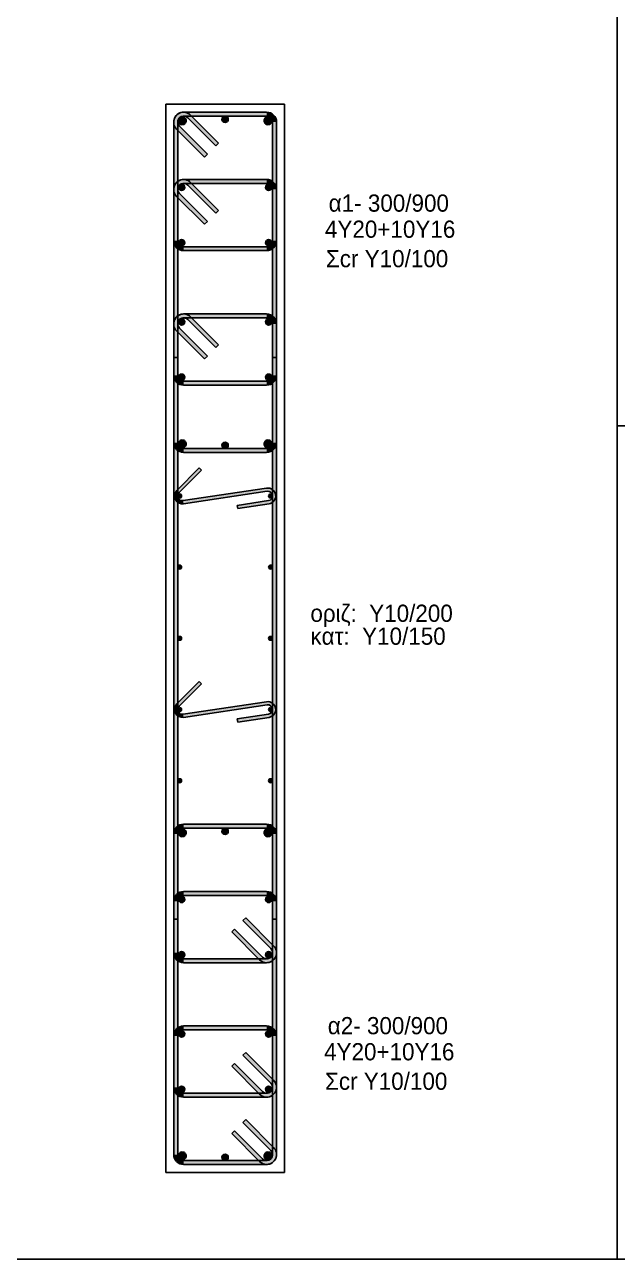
# Model space of a CAD drawing. Header units: millimetres. Extents: x -2171 to 1563, y -1758 to -1505.
# Drawn here: x 575.83 to 583.32, y -1615.62 to -1600.01 of the extents above; entities that cross this region are included whole.
import ezdxf

# ---------------------------------------------------------------- set-up
doc = ezdxf.new("R2010")
doc.units = ezdxf.units.MM
for name, color, linetype in [('Col_Det', 7, 'Continuous'), ('Col_Det_Fill', 7, 'Continuous'), ('Geo_Col_Pro_1', 7, 'Continuous')]:
    doc.layers.add(name, color=color, linetype=linetype)
doc.styles.add('S1Arl22_b_934_161', font='arial.ttf', dxfattribs={"width": 0.933629, "height": 0.002175})

msp = doc.modelspace()

# ---------------------------------------------------------------- hatches: boundary and pattern name
at = {"layer": 'Col_Det_Fill'}
for color, points in [(252, [(577.894, -1601.1921), (577.9293, -1601.1568, 0.6681786), (577.7159, -1601.2451), (577.7659, -1601.2451, -0.6681786)]), (252, [(577.8409, -1601.1701), (577.8409, -1601.1201, 0.6681786), (577.7525, -1601.3335), (577.7879, -1601.2982, -0.6681786)]), (252, [(577.7659, -1601.2451), (577.7159, -1601.2451), (577.7159, -1605.2951), (577.7659, -1605.2951)]), (12, [(577.8232, -1601.1775, 0.4142136), (577.7732, -1601.2275, 0.4142136), (577.8232, -1601.2775, 0.4142136), (577.8732, -1601.2275, 0.4142136)]), (252, [(578.8909, -1601.1701), (578.8909, -1601.1201), (577.8409, -1601.1201), (577.8409, -1601.1701)]), (252, [(578.2475, -1601.5457), (578.2829, -1601.5103), (577.9293, -1601.1568), (577.894, -1601.1921)]), (12, [(578.3659, -1601.1701, 0.4142136), (578.3259, -1601.2101, 0.4142136), (578.3659, -1601.2501, 0.4142136), (578.4059, -1601.2101, 0.4142136)]), (12, [(578.9086, -1601.1775, 0.4142136), (578.8586, -1601.2275, 0.4142136), (578.9086, -1601.2775, 0.4142136), (578.9586, -1601.2275, 0.4142136)]), (252, [(578.9659, -1601.2451), (579.0159, -1601.2451, 0.4142136), (578.8909, -1601.1201), (578.8909, -1601.1701, -0.4142136)]), (252, [(578.9659, -1605.2951), (579.0159, -1605.2951), (579.0159, -1601.2451), (578.9659, -1601.2451)]), (252, [(577.7879, -1601.2982), (577.7525, -1601.3335), (578.1061, -1601.6871), (578.1414, -1601.6517)]), (252, [(577.894, -1602.0421), (577.9293, -1602.0068, 0.6681786), (577.7159, -1602.0951), (577.7659, -1602.0951, -0.6681786)]), (252, [(577.8409, -1602.0201), (577.8409, -1601.9701, 0.6681786), (577.7525, -1602.1835), (577.7879, -1602.1482, -0.6681786)]), (56, [(577.8162, -1602.0304, 0.4142136), (577.7762, -1602.0704, 0.4142136), (577.8162, -1602.1104, 0.4142136), (577.8562, -1602.0704, 0.4142136)]), (252, [(578.8909, -1602.0201), (578.8909, -1601.9701), (577.8409, -1601.9701), (577.8409, -1602.0201)]), (252, [(578.2475, -1602.3957), (578.2829, -1602.3603), (577.9293, -1602.0068), (577.894, -1602.0421)]), (56, [(578.9157, -1602.0304, 0.4142136), (578.8757, -1602.0704, 0.4142136), (578.9157, -1602.1104, 0.4142136), (578.9557, -1602.0704, 0.4142136)]), (252, [(578.9659, -1602.0951), (579.0159, -1602.0951, 0.4142136), (578.8909, -1601.9701), (578.8909, -1602.0201, -0.4142136)]), (252, [(577.7659, -1602.0951), (577.7159, -1602.0951), (577.7159, -1602.7451), (577.7659, -1602.7451)]), (252, [(577.7879, -1602.1482), (577.7525, -1602.1835), (578.1061, -1602.5371), (578.1414, -1602.5017)]), (252, [(578.9659, -1602.7451), (579.0159, -1602.7451), (579.0159, -1602.0951), (578.9659, -1602.0951)]), (252, [(577.7659, -1602.7451), (577.7159, -1602.7451, 0.4142136), (577.8409, -1602.8701), (577.8409, -1602.8201, -0.4142136)]), (56, [(577.8162, -1602.7299, 0.4142136), (577.7762, -1602.7699, 0.4142136), (577.8162, -1602.8099, 0.4142136), (577.8562, -1602.7699, 0.4142136)]), (252, [(577.8409, -1602.8201), (577.8409, -1602.8701), (578.8909, -1602.8701), (578.8909, -1602.8201)]), (56, [(578.9157, -1602.7299, 0.4142136), (578.8757, -1602.7699, 0.4142136), (578.9157, -1602.8099, 0.4142136), (578.9557, -1602.7699, 0.4142136)]), (252, [(578.8909, -1602.8201), (578.8909, -1602.8701, 0.4142136), (579.0159, -1602.7451), (578.9659, -1602.7451, -0.4142136)]), (252, [(577.894, -1603.7421), (577.9293, -1603.7068, 0.6681786), (577.7159, -1603.7951), (577.7659, -1603.7951, -0.6681786)]), (252, [(577.8409, -1603.7201), (577.8409, -1603.6701, 0.6681786), (577.7525, -1603.8835), (577.7879, -1603.8482, -0.6681786)]), (56, [(577.8162, -1603.7304, 0.4142136), (577.7762, -1603.7704, 0.4142136), (577.8162, -1603.8104, 0.4142136), (577.8562, -1603.7704, 0.4142136)]), (252, [(578.8909, -1603.7201), (578.8909, -1603.6701), (577.8409, -1603.6701), (577.8409, -1603.7201)]), (252, [(578.2475, -1604.0957), (578.2829, -1604.0603), (577.9293, -1603.7068), (577.894, -1603.7421)]), (56, [(578.9157, -1603.7304, 0.4142136), (578.8757, -1603.7704, 0.4142136), (578.9157, -1603.8104, 0.4142136), (578.9557, -1603.7704, 0.4142136)]), (252, [(578.9659, -1603.7951), (579.0159, -1603.7951, 0.4142136), (578.8909, -1603.6701), (578.8909, -1603.7201, -0.4142136)]), (252, [(577.7659, -1603.7951), (577.7159, -1603.7951), (577.7159, -1604.4451), (577.7659, -1604.4451)]), (252, [(577.7879, -1603.8482), (577.7525, -1603.8835), (578.1061, -1604.2371), (578.1414, -1604.2017)]), (252, [(578.9659, -1604.4451), (579.0159, -1604.4451), (579.0159, -1603.7951), (578.9659, -1603.7951)]), (252, [(577.7659, -1604.2186), (577.7159, -1604.2186), (577.7159, -1611.3217), (577.7659, -1611.3217)]), (252, [(578.9659, -1611.3217), (579.0159, -1611.3217), (579.0159, -1604.2186), (578.9659, -1604.2186)]), (252, [(577.7659, -1604.4451), (577.7159, -1604.4451, 0.4142136), (577.8409, -1604.5701), (577.8409, -1604.5201, -0.4142136)]), (56, [(577.8162, -1604.4299, 0.4142136), (577.7762, -1604.4699, 0.4142136), (577.8162, -1604.5099, 0.4142136), (577.8562, -1604.4699, 0.4142136)]), (252, [(577.8409, -1604.5201), (577.8409, -1604.5701), (578.8909, -1604.5701), (578.8909, -1604.5201)]), (56, [(578.9157, -1604.4299, 0.4142136), (578.8757, -1604.4699, 0.4142136), (578.9157, -1604.5099, 0.4142136), (578.9557, -1604.4699, 0.4142136)]), (252, [(578.8909, -1604.5201), (578.8909, -1604.5701, 0.4142136), (579.0159, -1604.4451), (578.9659, -1604.4451, -0.4142136)]), (252, [(577.7659, -1605.2951), (577.7159, -1605.2951, 0.4142136), (577.8409, -1605.4201), (577.8409, -1605.3701, -0.4142136)]), (12, [(577.8232, -1605.2628, 0.4142136), (577.7732, -1605.3128, 0.4142136), (577.8232, -1605.3628, 0.4142136), (577.8732, -1605.3128, 0.4142136)]), (12, [(578.3659, -1605.2901, 0.4142136), (578.3259, -1605.3301, 0.4142136), (578.3659, -1605.3701, 0.4142136), (578.4059, -1605.3301, 0.4142136)]), (12, [(578.9086, -1605.2628, 0.4142136), (578.8586, -1605.3128, 0.4142136), (578.9086, -1605.3628, 0.4142136), (578.9586, -1605.3128, 0.4142136)]), (252, [(578.8909, -1605.3701), (578.8909, -1605.4201, 0.4142136), (579.0159, -1605.2951), (578.9659, -1605.2951, -0.4142136)]), (252, [(577.8409, -1605.3701), (577.8409, -1605.4201), (578.8909, -1605.4201), (578.8909, -1605.3701)]), (252, [(577.7552, -1605.8998), (577.7835, -1605.9281), (578.0663, -1605.6453), (578.0381, -1605.617)]), (252, [(577.8407, -1606.0694), (577.8348, -1606.0299, -0.7233449), (577.7835, -1605.9281), (577.7552, -1605.8998, 0.7233449)]), (133, [(577.7909, -1605.9955, 0.4142136), (577.8159, -1605.9705, 0.4142136), (577.7909, -1605.9455, 0.4142136), (577.7659, -1605.9705, 0.4142136)]), (252, [(578.897, -1605.9112), (578.8911, -1605.8717), (577.8348, -1606.0299), (577.8407, -1606.0694)]), (252, [(578.9148, -1606.0299), (578.9207, -1606.0694, 1), (578.8911, -1605.8717), (578.897, -1605.9112, -1)]), (133, [(578.9409, -1605.9955, 0.4142136), (578.9659, -1605.9705, 0.4142136), (578.9409, -1605.9455, 0.4142136), (578.9159, -1605.9705, 0.4142136)]), (252, [(578.5192, -1606.0891), (578.5251, -1606.1287), (578.9207, -1606.0694), (578.9148, -1606.0299)]), (133, [(577.7909, -1606.8953, 0.4142136), (577.8159, -1606.8703, 0.4142136), (577.7909, -1606.8453, 0.4142136), (577.7659, -1606.8703, 0.4142136)]), (133, [(578.9409, -1606.8953, 0.4142136), (578.9659, -1606.8703, 0.4142136), (578.9409, -1606.8453, 0.4142136), (578.9159, -1606.8703, 0.4142136)]), (133, [(577.7909, -1607.7951, 0.4142136), (577.8159, -1607.7701, 0.4142136), (577.7909, -1607.7451, 0.4142136), (577.7659, -1607.7701, 0.4142136)]), (133, [(578.9409, -1607.7951, 0.4142136), (578.9659, -1607.7701, 0.4142136), (578.9409, -1607.7451, 0.4142136), (578.9159, -1607.7701, 0.4142136)]), (252, [(577.7552, -1608.5992), (577.7835, -1608.6275), (578.0663, -1608.3447), (578.0381, -1608.3164)]), (252, [(577.8407, -1608.7688), (577.8348, -1608.7293, -0.7233449), (577.7835, -1608.6275), (577.7552, -1608.5992, 0.7233449)]), (252, [(578.897, -1608.6106), (578.8911, -1608.5711), (577.8348, -1608.7293), (577.8407, -1608.7688)]), (252, [(578.9148, -1608.7293), (578.9207, -1608.7688, 1), (578.8911, -1608.5711), (578.897, -1608.6106, -1)]), (133, [(577.7909, -1608.6949, 0.4142136), (577.8159, -1608.6699, 0.4142136), (577.7909, -1608.6449, 0.4142136), (577.7659, -1608.6699, 0.4142136)]), (252, [(578.5192, -1608.7885), (578.5251, -1608.8281), (578.9207, -1608.7688), (578.9148, -1608.7293)]), (133, [(578.9409, -1608.6949, 0.4142136), (578.9659, -1608.6699, 0.4142136), (578.9409, -1608.6449, 0.4142136), (578.9159, -1608.6699, 0.4142136)]), (133, [(577.7909, -1609.5947, 0.4142136), (577.8159, -1609.5697, 0.4142136), (577.7909, -1609.5447, 0.4142136), (577.7659, -1609.5697, 0.4142136)]), (133, [(578.9409, -1609.5947, 0.4142136), (578.9659, -1609.5697, 0.4142136), (578.9409, -1609.5447, 0.4142136), (578.9159, -1609.5697, 0.4142136)]), (252, [(577.8409, -1610.1701), (577.8409, -1610.1201, 0.4142136), (577.7159, -1610.2451), (577.7659, -1610.2451, -0.4142136)]), (252, [(578.8909, -1610.1701), (578.8909, -1610.1201), (577.8409, -1610.1201), (577.8409, -1610.1701)]), (252, [(578.9659, -1610.2451), (579.0159, -1610.2451, 0.4142136), (578.8909, -1610.1201), (578.8909, -1610.1701, -0.4142136)]), (252, [(577.7659, -1610.2451), (577.7159, -1610.2451), (577.7159, -1614.2951), (577.7659, -1614.2951)]), (12, [(577.8232, -1610.2775, 0.4142136), (577.8732, -1610.2275, 0.4142136), (577.8232, -1610.1775, 0.4142136), (577.7732, -1610.2275, 0.4142136)]), (12, [(578.3659, -1610.2501, 0.4142136), (578.4059, -1610.2101, 0.4142136), (578.3659, -1610.1701, 0.4142136), (578.3259, -1610.2101, 0.4142136)]), (12, [(578.9086, -1610.2775, 0.4142136), (578.9586, -1610.2275, 0.4142136), (578.9086, -1610.1775, 0.4142136), (578.8586, -1610.2275, 0.4142136)]), (252, [(578.9659, -1614.2951), (579.0159, -1614.2951), (579.0159, -1610.2451), (578.9659, -1610.2451)]), (252, [(577.8409, -1611.0201), (577.8409, -1610.9701, 0.4142136), (577.7159, -1611.0951), (577.7659, -1611.0951, -0.4142136)]), (252, [(577.7659, -1611.0951), (577.7159, -1611.0951), (577.7159, -1611.7451), (577.7659, -1611.7451)]), (56, [(577.8162, -1611.1104, 0.4142136), (577.8562, -1611.0704, 0.4142136), (577.8162, -1611.0304, 0.4142136), (577.7762, -1611.0704, 0.4142136)]), (252, [(578.8909, -1611.0201), (578.8909, -1610.9701), (577.8409, -1610.9701), (577.8409, -1611.0201)]), (56, [(578.9157, -1611.1104, 0.4142136), (578.9557, -1611.0704, 0.4142136), (578.9157, -1611.0304, 0.4142136), (578.8757, -1611.0704, 0.4142136)]), (252, [(578.9659, -1611.0951), (579.0159, -1611.0951, 0.4142136), (578.8909, -1610.9701), (578.8909, -1611.0201, -0.4142136)]), (252, [(578.9659, -1611.7451), (579.0159, -1611.7451), (579.0159, -1611.0951), (578.9659, -1611.0951)]), (252, [(578.944, -1611.6921), (578.9793, -1611.6568), (578.6258, -1611.3032), (578.5904, -1611.3386)]), (252, [(578.4843, -1611.4446), (578.449, -1611.48), (578.8025, -1611.8335), (578.8379, -1611.7982)]), (252, [(578.8909, -1611.8201), (578.8909, -1611.8701, 0.6681786), (578.9793, -1611.6568), (578.944, -1611.6921, -0.6681786)]), (252, [(577.7659, -1611.7451), (577.7159, -1611.7451, 0.4142136), (577.8409, -1611.8701), (577.8409, -1611.8201, -0.4142136)]), (56, [(577.8162, -1611.8099, 0.4142136), (577.8562, -1611.7699, 0.4142136), (577.8162, -1611.7299, 0.4142136), (577.7762, -1611.7699, 0.4142136)]), (252, [(577.8409, -1611.8201), (577.8409, -1611.8701), (578.8909, -1611.8701), (578.8909, -1611.8201)]), (252, [(578.8379, -1611.7982), (578.8025, -1611.8335, 0.6681786), (579.0159, -1611.7451), (578.9659, -1611.7451, -0.6681786)]), (56, [(578.9157, -1611.8099, 0.4142136), (578.9557, -1611.7699, 0.4142136), (578.9157, -1611.7299, 0.4142136), (578.8757, -1611.7699, 0.4142136)]), (252, [(577.8409, -1612.7201), (577.8409, -1612.6701, 0.4142136), (577.7159, -1612.7951), (577.7659, -1612.7951, -0.4142136)]), (252, [(577.7659, -1612.7951), (577.7159, -1612.7951), (577.7159, -1613.4451), (577.7659, -1613.4451)]), (56, [(577.8162, -1612.8104, 0.4142136), (577.8562, -1612.7704, 0.4142136), (577.8162, -1612.7304, 0.4142136), (577.7762, -1612.7704, 0.4142136)]), (252, [(578.8909, -1612.7201), (578.8909, -1612.6701), (577.8409, -1612.6701), (577.8409, -1612.7201)]), (56, [(578.9157, -1612.8104, 0.4142136), (578.9557, -1612.7704, 0.4142136), (578.9157, -1612.7304, 0.4142136), (578.8757, -1612.7704, 0.4142136)]), (252, [(578.9659, -1612.7951), (579.0159, -1612.7951, 0.4142136), (578.8909, -1612.6701), (578.8909, -1612.7201, -0.4142136)]), (252, [(578.9659, -1613.4451), (579.0159, -1613.4451), (579.0159, -1612.7951), (578.9659, -1612.7951)]), (252, [(578.944, -1613.3921), (578.9793, -1613.3568), (578.6258, -1613.0032), (578.5904, -1613.0386)]), (252, [(578.4843, -1613.1446), (578.449, -1613.18), (578.8025, -1613.5335), (578.8379, -1613.4982)]), (56, [(577.8162, -1613.5099, 0.4142136), (577.8562, -1613.4699, 0.4142136), (577.8162, -1613.4299, 0.4142136), (577.7762, -1613.4699, 0.4142136)]), (56, [(578.9157, -1613.5099, 0.4142136), (578.9557, -1613.4699, 0.4142136), (578.9157, -1613.4299, 0.4142136), (578.8757, -1613.4699, 0.4142136)]), (252, [(578.8909, -1613.5201), (578.8909, -1613.5701, 0.6681786), (578.9793, -1613.3568), (578.944, -1613.3921, -0.6681786)]), (252, [(577.7659, -1613.4451), (577.7159, -1613.4451, 0.4142136), (577.8409, -1613.5701), (577.8409, -1613.5201, -0.4142136)]), (252, [(577.8409, -1613.5201), (577.8409, -1613.5701), (578.8909, -1613.5701), (578.8909, -1613.5201)]), (252, [(578.8379, -1613.4982), (578.8025, -1613.5335, 0.6681786), (579.0159, -1613.4451), (578.9659, -1613.4451, -0.6681786)]), (252, [(578.944, -1614.2421), (578.9793, -1614.2068), (578.6258, -1613.8532), (578.5904, -1613.8886)]), (252, [(578.4843, -1613.9946), (578.449, -1614.03), (578.8025, -1614.3835), (578.8379, -1614.3482)]), (252, [(578.8909, -1614.3701), (578.8909, -1614.4201, 0.6681786), (578.9793, -1614.2068), (578.944, -1614.2421, -0.6681786)]), (252, [(577.7659, -1614.2951), (577.7159, -1614.2951, 0.4142136), (577.8409, -1614.4201), (577.8409, -1614.3701, -0.4142136)]), (12, [(577.8232, -1614.3628, 0.4142136), (577.8732, -1614.3128, 0.4142136), (577.8232, -1614.2628, 0.4142136), (577.7732, -1614.3128, 0.4142136)]), (252, [(577.8409, -1614.3701), (577.8409, -1614.4201), (578.8909, -1614.4201), (578.8909, -1614.3701)]), (12, [(578.3659, -1614.3701, 0.4142136), (578.4059, -1614.3301, 0.4142136), (578.3659, -1614.2901, 0.4142136), (578.3259, -1614.3301, 0.4142136)]), (252, [(578.8379, -1614.3482), (578.8025, -1614.3835, 0.6681786), (579.0159, -1614.2951), (578.9659, -1614.2951, -0.6681786)]), (12, [(578.9086, -1614.3628, 0.4142136), (578.9586, -1614.3128, 0.4142136), (578.9086, -1614.2628, 0.4142136), (578.8586, -1614.3128, 0.4142136)])]:
    msp.add_hatch(color=color, dxfattribs=at).paths.add_polyline_path(points)

# ---------------------------------------------------------------- linework, layer by layer
at = {"layer": 'Col_Det', "color": 7, "elevation": -100.25}
for points in [[(579.1159, -1601.0201), (577.6159, -1601.0201)], [(577.6159, -1601.0201), (577.6159, -1614.5201)], [(579.1159, -1614.5201), (579.1159, -1601.0201)], [(577.7159, -1601.2451), (577.7159, -1605.2951)], [(577.7659, -1605.2951), (577.7659, -1601.2451)], [(578.8909, -1601.1201), (577.8409, -1601.1201)], [(577.8409, -1601.1701), (578.8909, -1601.1701)], [(577.894, -1601.1921), (578.2475, -1601.5457)], [(578.2829, -1601.5103), (577.9293, -1601.1568)], [(578.9659, -1601.2451), (578.9659, -1605.2951)], [(579.0159, -1605.2951), (579.0159, -1601.2451)], [(577.7525, -1601.3335), (578.1061, -1601.6871)], [(578.1414, -1601.6517), (577.7879, -1601.2982)], [(578.2475, -1601.5457), (578.2829, -1601.5103)], [(578.1061, -1601.6871), (578.1414, -1601.6517)], [(578.8909, -1601.9701), (577.8409, -1601.9701)], [(577.8409, -1602.0201), (578.8909, -1602.0201)], [(577.894, -1602.0421), (578.2475, -1602.3957)], [(578.2829, -1602.3603), (577.9293, -1602.0068)], [(577.7159, -1602.0951), (577.7159, -1602.7451)], [(577.7525, -1602.1835), (578.1061, -1602.5371)], [(577.7659, -1602.7451), (577.7659, -1602.0951)], [(578.1414, -1602.5017), (577.7879, -1602.1482)], [(578.9659, -1602.0951), (578.9659, -1602.7451)], [(579.0159, -1602.7451), (579.0159, -1602.0951)], [(578.2475, -1602.3957), (578.2829, -1602.3603)], [(578.1061, -1602.5371), (578.1414, -1602.5017)], [(578.8909, -1602.8201), (577.8409, -1602.8201)], [(577.8409, -1602.8701), (578.8909, -1602.8701)], [(578.8909, -1603.6701), (577.8409, -1603.6701)], [(577.8409, -1603.7201), (578.8909, -1603.7201)], [(577.894, -1603.7421), (578.2475, -1604.0957)], [(578.2829, -1604.0603), (577.9293, -1603.7068)], [(577.7159, -1603.7951), (577.7159, -1604.4451)], [(577.7525, -1603.8835), (578.1061, -1604.2371)], [(577.7659, -1604.4451), (577.7659, -1603.7951)], [(578.1414, -1604.2017), (577.7879, -1603.8482)], [(578.9659, -1603.7951), (578.9659, -1604.4451)], [(579.0159, -1604.4451), (579.0159, -1603.7951)], [(578.2475, -1604.0957), (578.2829, -1604.0603)], [(577.7659, -1604.2186), (577.7159, -1604.2186)], [(577.7159, -1604.2186), (577.7159, -1611.3217)], [(577.7659, -1611.3217), (577.7659, -1604.2186)], [(578.1061, -1604.2371), (578.1414, -1604.2017)], [(579.0159, -1604.2186), (578.9659, -1604.2186)], [(578.9659, -1604.2186), (578.9659, -1611.3217)], [(579.0159, -1611.3217), (579.0159, -1604.2186)], [(578.8909, -1604.5201), (577.8409, -1604.5201)], [(577.8409, -1604.5701), (578.8909, -1604.5701)], [(578.8909, -1605.3701), (577.8409, -1605.3701)], [(577.8409, -1605.4201), (578.8909, -1605.4201)], [(578.0381, -1605.617), (577.7552, -1605.8998)], [(578.0663, -1605.6453), (578.0381, -1605.617)], [(577.7835, -1605.9281), (578.0663, -1605.6453)], [(578.8911, -1605.8717), (577.8348, -1606.0299)], [(577.8407, -1606.0694), (578.897, -1605.9112)], [(578.9148, -1606.0299), (578.5192, -1606.0891)], [(578.5192, -1606.0891), (578.5251, -1606.1287)], [(578.5251, -1606.1287), (578.9207, -1606.0694)], [(578.0381, -1608.3164), (577.7552, -1608.5992)], [(577.7835, -1608.6275), (578.0663, -1608.3447)], [(578.0663, -1608.3447), (578.0381, -1608.3164)], [(578.8911, -1608.5711), (577.8348, -1608.7293)], [(577.8407, -1608.7688), (578.897, -1608.6106)], [(578.9148, -1608.7293), (578.5192, -1608.7885)], [(578.5192, -1608.7885), (578.5251, -1608.8281)], [(578.5251, -1608.8281), (578.9207, -1608.7688)], [(578.8909, -1610.1201), (577.8409, -1610.1201)], [(577.7159, -1610.2451), (577.7159, -1614.2951)], [(577.7659, -1614.2951), (577.7659, -1610.2451)], [(577.8409, -1610.1701), (578.8909, -1610.1701)], [(578.9659, -1610.2451), (578.9659, -1614.2951)], [(579.0159, -1614.2951), (579.0159, -1610.2451)], [(577.7159, -1611.0951), (577.7159, -1611.7451)], [(577.7659, -1611.7451), (577.7659, -1611.0951)], [(578.8909, -1610.9701), (577.8409, -1610.9701)], [(577.8409, -1611.0201), (578.8909, -1611.0201)], [(578.9659, -1611.0951), (578.9659, -1611.7451)], [(579.0159, -1611.7451), (579.0159, -1611.0951)], [(577.7159, -1611.3217), (577.7659, -1611.3217)], [(578.6258, -1611.3032), (578.5904, -1611.3386)], [(578.5904, -1611.3386), (578.944, -1611.6921)], [(578.9793, -1611.6568), (578.6258, -1611.3032)], [(578.9659, -1611.3217), (579.0159, -1611.3217)], [(578.4843, -1611.4446), (578.449, -1611.48)], [(578.449, -1611.48), (578.8025, -1611.8335)], [(578.8379, -1611.7982), (578.4843, -1611.4446)], [(578.8909, -1611.8201), (577.8409, -1611.8201)], [(577.8409, -1611.8701), (578.8909, -1611.8701)], [(577.7159, -1612.7951), (577.7159, -1613.4451)], [(577.7659, -1613.4451), (577.7659, -1612.7951)], [(578.8909, -1612.6701), (577.8409, -1612.6701)], [(577.8409, -1612.7201), (578.8909, -1612.7201)], [(578.9659, -1612.7951), (578.9659, -1613.4451)], [(579.0159, -1613.4451), (579.0159, -1612.7951)], [(578.6258, -1613.0032), (578.5904, -1613.0386)], [(578.5904, -1613.0386), (578.944, -1613.3921)], [(578.9793, -1613.3568), (578.6258, -1613.0032)], [(578.4843, -1613.1446), (578.449, -1613.18)], [(578.449, -1613.18), (578.8025, -1613.5335)], [(578.8379, -1613.4982), (578.4843, -1613.1446)], [(578.8909, -1613.5201), (577.8409, -1613.5201)], [(577.8409, -1613.5701), (578.8909, -1613.5701)], [(578.6258, -1613.8532), (578.5904, -1613.8886)], [(578.5904, -1613.8886), (578.944, -1614.2421)], [(578.9793, -1614.2068), (578.6258, -1613.8532)], [(578.4843, -1613.9946), (578.449, -1614.03)], [(578.449, -1614.03), (578.8025, -1614.3835)], [(578.8379, -1614.3482), (578.4843, -1613.9946)], [(578.8909, -1614.3701), (577.8409, -1614.3701)], [(577.6159, -1614.5201), (579.1159, -1614.5201)], [(577.8409, -1614.4201), (578.8909, -1614.4201)]]:
    msp.add_lwpolyline(points, dxfattribs=at)
for points in [[(577.9293, -1601.1568, 0.6681786), (577.7159, -1601.2451)], [(577.8409, -1601.1201, 0.6681786), (577.7525, -1601.3335)], [(577.7659, -1601.2451, -0.6681786), (577.894, -1601.1921, -0.6681786)], [(577.7879, -1601.2982, -0.6681786), (577.8409, -1601.1701, -0.6681786)], [(577.8232, -1601.1775, 0.4142136), (577.7732, -1601.2275, 0.4142136)], [(577.7732, -1601.2275, 0.4142136), (577.8232, -1601.2775, 0.4142136)], [(577.8732, -1601.2275, 0.4142136), (577.8232, -1601.1775, 0.4142136)], [(577.8232, -1601.2775, 0.4142136), (577.8732, -1601.2275, 0.4142136)], [(578.3659, -1601.1701, 0.4142136), (578.3259, -1601.2101, 0.4142136)], [(578.3259, -1601.2101, 0.4142136), (578.3659, -1601.2501, 0.4142136)], [(578.4059, -1601.2101, 0.4142136), (578.3659, -1601.1701, 0.4142136)], [(578.3659, -1601.2501, 0.4142136), (578.4059, -1601.2101, 0.4142136)], [(578.9086, -1601.1775, 0.4142136), (578.8586, -1601.2275, 0.4142136)], [(578.8586, -1601.2275, 0.4142136), (578.9086, -1601.2775, 0.4142136)], [(579.0159, -1601.2451, 0.4142136), (578.8909, -1601.1201)], [(578.8909, -1601.1701, -0.4142136), (578.9659, -1601.2451, -0.4142136)], [(578.9586, -1601.2275, 0.4142136), (578.9086, -1601.1775, 0.4142136)], [(578.9086, -1601.2775, 0.4142136), (578.9586, -1601.2275, 0.4142136)], [(577.9293, -1602.0068, 0.6681786), (577.7159, -1602.0951)], [(577.8409, -1601.9701, 0.6681786), (577.7525, -1602.1835)], [(577.7659, -1602.0951, -0.6681786), (577.894, -1602.0421, -0.6681786)], [(577.7879, -1602.1482, -0.6681786), (577.8409, -1602.0201, -0.6681786)], [(577.8162, -1602.0304, 0.4142136), (577.7762, -1602.0704, 0.4142136)], [(577.8562, -1602.0704, 0.4142136), (577.8162, -1602.0304, 0.4142136)], [(578.9157, -1602.0304, 0.4142136), (578.8757, -1602.0704, 0.4142136)], [(579.0159, -1602.0951, 0.4142136), (578.8909, -1601.9701)], [(578.8909, -1602.0201, -0.4142136), (578.9659, -1602.0951, -0.4142136)], [(578.9557, -1602.0704, 0.4142136), (578.9157, -1602.0304, 0.4142136)], [(577.7762, -1602.0704, 0.4142136), (577.8162, -1602.1104, 0.4142136)], [(577.8162, -1602.1104, 0.4142136), (577.8562, -1602.0704, 0.4142136)], [(578.8757, -1602.0704, 0.4142136), (578.9157, -1602.1104, 0.4142136)], [(578.9157, -1602.1104, 0.4142136), (578.9557, -1602.0704, 0.4142136)], [(577.7159, -1602.7451, 0.4142136), (577.8409, -1602.8701)], [(577.8409, -1602.8201, -0.4142136), (577.7659, -1602.7451, -0.4142136)], [(577.8162, -1602.7299, 0.4142136), (577.7762, -1602.7699, 0.4142136)], [(577.7762, -1602.7699, 0.4142136), (577.8162, -1602.8099, 0.4142136)], [(577.8562, -1602.7699, 0.4142136), (577.8162, -1602.7299, 0.4142136)], [(577.8162, -1602.8099, 0.4142136), (577.8562, -1602.7699, 0.4142136)], [(578.9157, -1602.7299, 0.4142136), (578.8757, -1602.7699, 0.4142136)], [(578.8757, -1602.7699, 0.4142136), (578.9157, -1602.8099, 0.4142136)], [(578.8909, -1602.8701, 0.4142136), (579.0159, -1602.7451)], [(578.9659, -1602.7451, -0.4142136), (578.8909, -1602.8201, -0.4142136)], [(578.9557, -1602.7699, 0.4142136), (578.9157, -1602.7299, 0.4142136)], [(578.9157, -1602.8099, 0.4142136), (578.9557, -1602.7699, 0.4142136)], [(577.9293, -1603.7068, 0.6681786), (577.7159, -1603.7951)], [(577.8409, -1603.6701, 0.6681786), (577.7525, -1603.8835)], [(577.7659, -1603.7951, -0.6681786), (577.894, -1603.7421, -0.6681786)], [(577.7879, -1603.8482, -0.6681786), (577.8409, -1603.7201, -0.6681786)], [(577.8162, -1603.7304, 0.4142136), (577.7762, -1603.7704, 0.4142136)], [(577.8562, -1603.7704, 0.4142136), (577.8162, -1603.7304, 0.4142136)], [(578.9157, -1603.7304, 0.4142136), (578.8757, -1603.7704, 0.4142136)], [(579.0159, -1603.7951, 0.4142136), (578.8909, -1603.6701)], [(578.8909, -1603.7201, -0.4142136), (578.9659, -1603.7951, -0.4142136)], [(578.9557, -1603.7704, 0.4142136), (578.9157, -1603.7304, 0.4142136)], [(577.7762, -1603.7704, 0.4142136), (577.8162, -1603.8104, 0.4142136)], [(577.8162, -1603.8104, 0.4142136), (577.8562, -1603.7704, 0.4142136)], [(578.8757, -1603.7704, 0.4142136), (578.9157, -1603.8104, 0.4142136)], [(578.9157, -1603.8104, 0.4142136), (578.9557, -1603.7704, 0.4142136)], [(577.7159, -1604.4451, 0.4142136), (577.8409, -1604.5701)], [(577.8409, -1604.5201, -0.4142136), (577.7659, -1604.4451, -0.4142136)], [(577.8162, -1604.4299, 0.4142136), (577.7762, -1604.4699, 0.4142136)], [(577.7762, -1604.4699, 0.4142136), (577.8162, -1604.5099, 0.4142136)], [(577.8562, -1604.4699, 0.4142136), (577.8162, -1604.4299, 0.4142136)], [(577.8162, -1604.5099, 0.4142136), (577.8562, -1604.4699, 0.4142136)], [(578.9157, -1604.4299, 0.4142136), (578.8757, -1604.4699, 0.4142136)], [(578.8757, -1604.4699, 0.4142136), (578.9157, -1604.5099, 0.4142136)], [(578.8909, -1604.5701, 0.4142136), (579.0159, -1604.4451)], [(578.9659, -1604.4451, -0.4142136), (578.8909, -1604.5201, -0.4142136)], [(578.9557, -1604.4699, 0.4142136), (578.9157, -1604.4299, 0.4142136)], [(578.9157, -1604.5099, 0.4142136), (578.9557, -1604.4699, 0.4142136)], [(577.7159, -1605.2951, 0.4142136), (577.8409, -1605.4201)], [(577.8409, -1605.3701, -0.4142136), (577.7659, -1605.2951, -0.4142136)], [(577.8232, -1605.2628, 0.4142136), (577.7732, -1605.3128, 0.4142136)], [(577.7732, -1605.3128, 0.4142136), (577.8232, -1605.3628, 0.4142136)], [(577.8732, -1605.3128, 0.4142136), (577.8232, -1605.2628, 0.4142136)], [(577.8232, -1605.3628, 0.4142136), (577.8732, -1605.3128, 0.4142136)], [(578.3659, -1605.2901, 0.4142136), (578.3259, -1605.3301, 0.4142136)], [(578.4059, -1605.3301, 0.4142136), (578.3659, -1605.2901, 0.4142136)], [(578.9086, -1605.2628, 0.4142136), (578.8586, -1605.3128, 0.4142136)], [(578.8586, -1605.3128, 0.4142136), (578.9086, -1605.3628, 0.4142136)], [(578.8909, -1605.4201, 0.4142136), (579.0159, -1605.2951)], [(578.9659, -1605.2951, -0.4142136), (578.8909, -1605.3701, -0.4142136)], [(578.9586, -1605.3128, 0.4142136), (578.9086, -1605.2628, 0.4142136)], [(578.9086, -1605.3628, 0.4142136), (578.9586, -1605.3128, 0.4142136)], [(578.3259, -1605.3301, 0.4142136), (578.3659, -1605.3701, 0.4142136)], [(578.3659, -1605.3701, 0.4142136), (578.4059, -1605.3301, 0.4142136)], [(577.7552, -1605.8998, 0.7233449), (577.8407, -1606.0694, 0.7233449)], [(577.8348, -1606.0299, -0.7233449), (577.7835, -1605.9281)], [(577.7909, -1605.9455, 0.4142136), (577.7659, -1605.9705, 0.4142136)], [(577.8159, -1605.9705, 0.4142136), (577.7909, -1605.9455, 0.4142136)], [(578.9207, -1606.0694, 1), (578.8911, -1605.8717)], [(578.897, -1605.9112, -1), (578.9148, -1606.0299, -1)], [(578.9409, -1605.9455, 0.4142136), (578.9159, -1605.9705, 0.4142136)], [(578.9659, -1605.9705, 0.4142136), (578.9409, -1605.9455, 0.4142136)], [(577.7659, -1605.9705, 0.4142136), (577.7909, -1605.9955, 0.4142136)], [(577.7909, -1605.9955, 0.4142136), (577.8159, -1605.9705, 0.4142136)], [(578.9159, -1605.9705, 0.4142136), (578.9409, -1605.9955, 0.4142136)], [(578.9409, -1605.9955, 0.4142136), (578.9659, -1605.9705, 0.4142136)], [(577.7909, -1606.8453, 0.4142136), (577.7659, -1606.8703, 0.4142136)], [(577.7659, -1606.8703, 0.4142136), (577.7909, -1606.8953, 0.4142136)], [(577.8159, -1606.8703, 0.4142136), (577.7909, -1606.8453, 0.4142136)], [(577.7909, -1606.8953, 0.4142136), (577.8159, -1606.8703, 0.4142136)], [(578.9409, -1606.8453, 0.4142136), (578.9159, -1606.8703, 0.4142136)], [(578.9159, -1606.8703, 0.4142136), (578.9409, -1606.8953, 0.4142136)], [(578.9659, -1606.8703, 0.4142136), (578.9409, -1606.8453, 0.4142136)], [(578.9409, -1606.8953, 0.4142136), (578.9659, -1606.8703, 0.4142136)], [(577.7909, -1607.7451, 0.4142136), (577.7659, -1607.7701, 0.4142136)], [(577.7659, -1607.7701, 0.4142136), (577.7909, -1607.7951, 0.4142136)], [(577.8159, -1607.7701, 0.4142136), (577.7909, -1607.7451, 0.4142136)], [(577.7909, -1607.7951, 0.4142136), (577.8159, -1607.7701, 0.4142136)], [(578.9409, -1607.7451, 0.4142136), (578.9159, -1607.7701, 0.4142136)], [(578.9159, -1607.7701, 0.4142136), (578.9409, -1607.7951, 0.4142136)], [(578.9659, -1607.7701, 0.4142136), (578.9409, -1607.7451, 0.4142136)], [(578.9409, -1607.7951, 0.4142136), (578.9659, -1607.7701, 0.4142136)], [(577.7552, -1608.5992, 0.7233449), (577.8407, -1608.7688, 0.7233449)], [(578.9207, -1608.7688, 1), (578.8911, -1608.5711)], [(577.8348, -1608.7293, -0.7233449), (577.7835, -1608.6275)], [(577.7909, -1608.6449, 0.4142136), (577.7659, -1608.6699, 0.4142136)], [(577.7659, -1608.6699, 0.4142136), (577.7909, -1608.6949, 0.4142136)], [(577.8159, -1608.6699, 0.4142136), (577.7909, -1608.6449, 0.4142136)], [(577.7909, -1608.6949, 0.4142136), (577.8159, -1608.6699, 0.4142136)], [(578.897, -1608.6106, -1), (578.9148, -1608.7293, -1)], [(578.9409, -1608.6449, 0.4142136), (578.9159, -1608.6699, 0.4142136)], [(578.9159, -1608.6699, 0.4142136), (578.9409, -1608.6949, 0.4142136)], [(578.9659, -1608.6699, 0.4142136), (578.9409, -1608.6449, 0.4142136)], [(578.9409, -1608.6949, 0.4142136), (578.9659, -1608.6699, 0.4142136)], [(577.7909, -1609.5447, 0.4142136), (577.7659, -1609.5697, 0.4142136)], [(577.7659, -1609.5697, 0.4142136), (577.7909, -1609.5947, 0.4142136)], [(577.8159, -1609.5697, 0.4142136), (577.7909, -1609.5447, 0.4142136)], [(577.7909, -1609.5947, 0.4142136), (577.8159, -1609.5697, 0.4142136)], [(578.9409, -1609.5447, 0.4142136), (578.9159, -1609.5697, 0.4142136)], [(578.9159, -1609.5697, 0.4142136), (578.9409, -1609.5947, 0.4142136)], [(578.9659, -1609.5697, 0.4142136), (578.9409, -1609.5447, 0.4142136)], [(578.9409, -1609.5947, 0.4142136), (578.9659, -1609.5697, 0.4142136)], [(577.8409, -1610.1201, 0.4142136), (577.7159, -1610.2451)], [(579.0159, -1610.2451, 0.4142136), (578.8909, -1610.1201)], [(577.7659, -1610.2451, -0.4142136), (577.8409, -1610.1701, -0.4142136)], [(577.8232, -1610.1775, 0.4142136), (577.7732, -1610.2275, 0.4142136)], [(577.7732, -1610.2275, 0.4142136), (577.8232, -1610.2775, 0.4142136)], [(577.8732, -1610.2275, 0.4142136), (577.8232, -1610.1775, 0.4142136)], [(577.8232, -1610.2775, 0.4142136), (577.8732, -1610.2275, 0.4142136)], [(578.3659, -1610.1701, 0.4142136), (578.3259, -1610.2101, 0.4142136)], [(578.3259, -1610.2101, 0.4142136), (578.3659, -1610.2501, 0.4142136)], [(578.4059, -1610.2101, 0.4142136), (578.3659, -1610.1701, 0.4142136)], [(578.3659, -1610.2501, 0.4142136), (578.4059, -1610.2101, 0.4142136)], [(578.9086, -1610.1775, 0.4142136), (578.8586, -1610.2275, 0.4142136)], [(578.8586, -1610.2275, 0.4142136), (578.9086, -1610.2775, 0.4142136)], [(578.8909, -1610.1701, -0.4142136), (578.9659, -1610.2451, -0.4142136)], [(578.9586, -1610.2275, 0.4142136), (578.9086, -1610.1775, 0.4142136)], [(578.9086, -1610.2775, 0.4142136), (578.9586, -1610.2275, 0.4142136)], [(577.8409, -1610.9701, 0.4142136), (577.7159, -1611.0951)], [(577.7659, -1611.0951, -0.4142136), (577.8409, -1611.0201, -0.4142136)], [(577.8162, -1611.0304, 0.4142136), (577.7762, -1611.0704, 0.4142136)], [(577.7762, -1611.0704, 0.4142136), (577.8162, -1611.1104, 0.4142136)], [(577.8562, -1611.0704, 0.4142136), (577.8162, -1611.0304, 0.4142136)], [(577.8162, -1611.1104, 0.4142136), (577.8562, -1611.0704, 0.4142136)], [(578.9157, -1611.0304, 0.4142136), (578.8757, -1611.0704, 0.4142136)], [(578.8757, -1611.0704, 0.4142136), (578.9157, -1611.1104, 0.4142136)], [(579.0159, -1611.0951, 0.4142136), (578.8909, -1610.9701)], [(578.8909, -1611.0201, -0.4142136), (578.9659, -1611.0951, -0.4142136)], [(578.9557, -1611.0704, 0.4142136), (578.9157, -1611.0304, 0.4142136)], [(578.9157, -1611.1104, 0.4142136), (578.9557, -1611.0704, 0.4142136)], [(578.8909, -1611.8701, 0.6681786), (578.9793, -1611.6568)], [(578.944, -1611.6921, -0.6681786), (578.8909, -1611.8201, -0.6681786)], [(577.7159, -1611.7451, 0.4142136), (577.8409, -1611.8701)], [(577.8409, -1611.8201, -0.4142136), (577.7659, -1611.7451, -0.4142136)], [(577.8162, -1611.7299, 0.4142136), (577.7762, -1611.7699, 0.4142136)], [(577.7762, -1611.7699, 0.4142136), (577.8162, -1611.8099, 0.4142136)], [(577.8562, -1611.7699, 0.4142136), (577.8162, -1611.7299, 0.4142136)], [(577.8162, -1611.8099, 0.4142136), (577.8562, -1611.7699, 0.4142136)], [(578.8025, -1611.8335, 0.6681786), (579.0159, -1611.7451)], [(578.9659, -1611.7451, -0.6681786), (578.8379, -1611.7982, -0.6681786)], [(578.9157, -1611.7299, 0.4142136), (578.8757, -1611.7699, 0.4142136)], [(578.8757, -1611.7699, 0.4142136), (578.9157, -1611.8099, 0.4142136)], [(578.9557, -1611.7699, 0.4142136), (578.9157, -1611.7299, 0.4142136)], [(578.9157, -1611.8099, 0.4142136), (578.9557, -1611.7699, 0.4142136)], [(577.8409, -1612.6701, 0.4142136), (577.7159, -1612.7951)], [(577.7659, -1612.7951, -0.4142136), (577.8409, -1612.7201, -0.4142136)], [(577.8162, -1612.7304, 0.4142136), (577.7762, -1612.7704, 0.4142136)], [(577.7762, -1612.7704, 0.4142136), (577.8162, -1612.8104, 0.4142136)], [(577.8562, -1612.7704, 0.4142136), (577.8162, -1612.7304, 0.4142136)], [(577.8162, -1612.8104, 0.4142136), (577.8562, -1612.7704, 0.4142136)], [(578.9157, -1612.7304, 0.4142136), (578.8757, -1612.7704, 0.4142136)], [(578.8757, -1612.7704, 0.4142136), (578.9157, -1612.8104, 0.4142136)], [(579.0159, -1612.7951, 0.4142136), (578.8909, -1612.6701)], [(578.8909, -1612.7201, -0.4142136), (578.9659, -1612.7951, -0.4142136)], [(578.9557, -1612.7704, 0.4142136), (578.9157, -1612.7304, 0.4142136)], [(578.9157, -1612.8104, 0.4142136), (578.9557, -1612.7704, 0.4142136)], [(577.8162, -1613.4299, 0.4142136), (577.7762, -1613.4699, 0.4142136)], [(577.8562, -1613.4699, 0.4142136), (577.8162, -1613.4299, 0.4142136)], [(578.9157, -1613.4299, 0.4142136), (578.8757, -1613.4699, 0.4142136)], [(578.8909, -1613.5701, 0.6681786), (578.9793, -1613.3568)], [(578.944, -1613.3921, -0.6681786), (578.8909, -1613.5201, -0.6681786)], [(578.9557, -1613.4699, 0.4142136), (578.9157, -1613.4299, 0.4142136)], [(577.7159, -1613.4451, 0.4142136), (577.8409, -1613.5701)], [(577.8409, -1613.5201, -0.4142136), (577.7659, -1613.4451, -0.4142136)], [(577.7762, -1613.4699, 0.4142136), (577.8162, -1613.5099, 0.4142136)], [(577.8162, -1613.5099, 0.4142136), (577.8562, -1613.4699, 0.4142136)], [(578.8025, -1613.5335, 0.6681786), (579.0159, -1613.4451)], [(578.9659, -1613.4451, -0.6681786), (578.8379, -1613.4982, -0.6681786)], [(578.8757, -1613.4699, 0.4142136), (578.9157, -1613.5099, 0.4142136)], [(578.9157, -1613.5099, 0.4142136), (578.9557, -1613.4699, 0.4142136)], [(578.8909, -1614.4201, 0.6681786), (578.9793, -1614.2068)], [(577.7159, -1614.2951, 0.4142136), (577.8409, -1614.4201)], [(577.8409, -1614.3701, -0.4142136), (577.7659, -1614.2951, -0.4142136)], [(577.8232, -1614.2628, 0.4142136), (577.7732, -1614.3128, 0.4142136)], [(577.7732, -1614.3128, 0.4142136), (577.8232, -1614.3628, 0.4142136)], [(577.8732, -1614.3128, 0.4142136), (577.8232, -1614.2628, 0.4142136)], [(577.8232, -1614.3628, 0.4142136), (577.8732, -1614.3128, 0.4142136)], [(578.3659, -1614.2901, 0.4142136), (578.3259, -1614.3301, 0.4142136)], [(578.3259, -1614.3301, 0.4142136), (578.3659, -1614.3701, 0.4142136)], [(578.4059, -1614.3301, 0.4142136), (578.3659, -1614.2901, 0.4142136)], [(578.3659, -1614.3701, 0.4142136), (578.4059, -1614.3301, 0.4142136)], [(578.8025, -1614.3835, 0.6681786), (579.0159, -1614.2951)], [(578.9659, -1614.2951, -0.6681786), (578.8379, -1614.3482, -0.6681786)], [(578.9086, -1614.2628, 0.4142136), (578.8586, -1614.3128, 0.4142136)], [(578.8586, -1614.3128, 0.4142136), (578.9086, -1614.3628, 0.4142136)], [(578.944, -1614.2421, -0.6681786), (578.8909, -1614.3701, -0.6681786)], [(578.9586, -1614.3128, 0.4142136), (578.9086, -1614.2628, 0.4142136)], [(578.9086, -1614.3628, 0.4142136), (578.9586, -1614.3128, 0.4142136)]]:
    msp.add_lwpolyline(points, format="xyb", dxfattribs=at)
at = {"layer": 'Geo_Col_Pro_1', "color": 4, "linetype": 'Continuous', "ltscale": 0.5}
for p, q in [((583.3247, -1598.3514), (583.3247, -1615.6192)), ((583.3247, -1605.0831), (606.3963, -1605.0831)), ((555.2686, -1615.6192), (606.3963, -1615.6192))]:
    msp.add_line(p, q, dxfattribs=at)

# ---------------------------------------------------------------- texts
at = {"layer": 'Col_Det', "color": 7, "style": 'S1Arl22_b_934_161', "width": 0.933629}
for s, p in [(' α1- 300/900', (579.5968, -1602.3776, -14.75)), ('4Y20+10Y16', (579.6282, -1602.7072, -14.75)), ('Σcr Y10/100', (579.6401, -1603.0797, -14.75)), ('οριζ:  Y10/200', (579.4441, -1607.5617, -14.75)), ('κατ:  Y10/150', (579.4441, -1607.8517, -14.75)), (' α2- 300/900', (579.5854, -1612.7747, -14.75)), ('4Y20+10Y16', (579.6168, -1613.1043, -14.75)), ('Σcr Y10/100', (579.6287, -1613.4768, -14.75))]:
    msp.add_text(s, height=0.2175, dxfattribs=at).set_placement(p)

doc.saveas('drawing.dxf')
